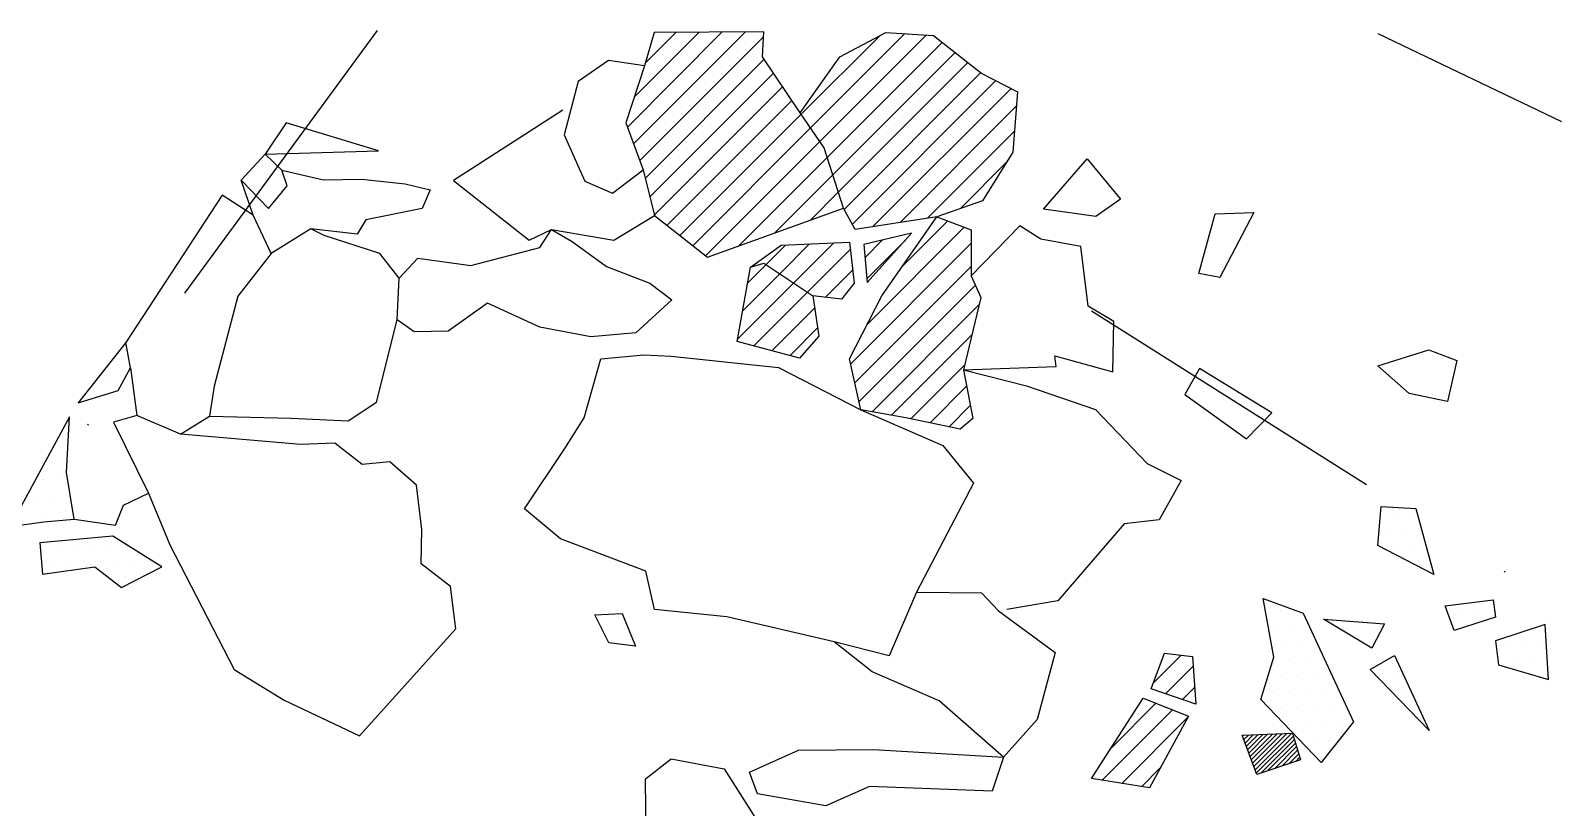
# Model space of a CAD drawing. Header units: metres. Extents: x -210 to 2, y -2077 to -1800.
# Drawn here: x -116 to 1.6, y -1860.1 to -1800.5 of the extents above; entities that cross this region are included whole.
import ezdxf

# ---------------------------------------------------------------- set-up
doc = ezdxf.new("R2010")
doc.units = ezdxf.units.M
doc.header["$LTSCALE"] = 25
doc.header["$MEASUREMENT"] = 0
doc.linetypes.add('STRICHPUNKTX2', pattern=[2, 1, -0.5, 0, -0.5])
doc.layers.get('0').update_dxf_attribs({"linetype": 'CONTINUOUS'})
for name, color, linetype in [('FEUER', 1, 'CONTINUOUS'), ('GRABUNGSGRENZE', 3, 'STRICHPUNKTX2'), ('KNOCHEN', 2, 'CONTINUOUS'), ('STEINE', 4, 'CONTINUOUS'), ('STEINESCHRAFF', 4, 'CONTINUOUS')]:
    doc.layers.add(name, color=color, linetype=linetype)

# ---------------------------------------------------------------- blocks, each defined once
blk = doc.blocks.new('*X1')
at = {"color": 0}
for p, q in [((-22.25, -1856.49), (-20.26, -1854.5)), ((-22.16, -1856.75), (-19.9, -1854.49)), ((-22.06, -1857), (-19.53, -1854.47)), ((-21.96, -1857.26), (-19.16, -1854.46)), ((-22.93, -1854.69), (-22.84, -1854.6)), ((-22.83, -1854.94), (-22.47, -1854.59)), ((-22.73, -1855.2), (-22.11, -1854.57)), ((-22.64, -1855.46), (-21.74, -1854.56)), ((-22.54, -1855.72), (-21.37, -1854.54)), ((-22.45, -1855.97), (-21, -1854.53)), ((-22.35, -1856.23), (-20.63, -1854.51)), ((-21.87, -1857.52), (-19.02, -1854.67)), ((-21.5, -1857.5), (-18.94, -1854.94)), ((-20.97, -1857.32), (-18.86, -1855.21)), ((-20.44, -1857.15), (-18.77, -1855.48)), ((-19.9, -1856.97), (-18.69, -1855.76)), ((-19.37, -1856.79), (-18.61, -1856.03)), ((-18.84, -1856.61), (-18.53, -1856.3))]:
    blk.add_line(p, q, dxfattribs=at)
blk = doc.blocks.new('*X2')
at = {"color": 0}
for p, q in [((-70.18, -1807.9), (-62.89, -1800.6)), ((-69.71, -1809.19), (-61.11, -1800.59)), ((-69.67, -1805.62), (-64.67, -1800.62)), ((-69.23, -1810.48), (-59.73, -1800.98)), ((-68.83, -1803.01), (-66.45, -1800.63)), ((-56.83, -1806.92), (-50.77, -1800.86)), ((-56.11, -1807.97), (-48.87, -1800.73)), ((-55.4, -1809.02), (-47.22, -1800.84)), ((-54.84, -1810.23), (-46.01, -1801.4)), ((-68.82, -1811.84), (-59.69, -1802.71)), ((-54.41, -1811.57), (-45.01, -1802.17)), ((-68.47, -1813.25), (-58.97, -1803.76)), ((-53.98, -1812.91), (-44.02, -1802.95)), ((-53.54, -1814.23), (-43.03, -1803.72)), ((-68.12, -1814.67), (-58.26, -1804.81)), ((-52.9, -1815.36), (-41.88, -1804.34)), ((-51.32, -1815.55), (-40.71, -1804.94)), ((-67.14, -1815.46), (-57.54, -1805.86)), ((-49.22, -1815.22), (-40.28, -1806.28)), ((-66.15, -1816.24), (-56.83, -1806.92)), ((-65.16, -1817.02), (-56.11, -1807.97)), ((-47.13, -1814.9), (-40.43, -1808.2)), ((-64.17, -1817.8), (-55.4, -1809.02)), ((-61.65, -1817.04), (-54.84, -1810.23)), ((-44.63, -1814.17), (-40.98, -1810.51)), ((-58.88, -1816.04), (-54.41, -1811.57)), ((-56.11, -1815.04), (-53.98, -1812.91)), ((-51.79, -1823.09), (-44.3, -1815.6)), ((-49.07, -1818.6), (-45.57, -1815.11)), ((-57.41, -1819.88), (-54.32, -1816.78)), ((-53.04, -1826.11), (-43.76, -1816.83)), ((-51.92, -1817.92), (-50.6, -1816.59)), ((-51.78, -1819.55), (-48.82, -1816.59)), ((-59.54, -1818.47), (-58.04, -1816.97)), ((-58.48, -1819.17), (-56.18, -1816.88)), ((-56.35, -1820.58), (-53.07, -1817.3)), ((-61.32, -1822.01), (-58.48, -1819.17)), ((-60.93, -1819.86), (-59.54, -1818.47)), ((-54.97, -1820.97), (-52.89, -1818.89)), ((-52.72, -1827.55), (-43.76, -1818.6)), ((-61.7, -1824.16), (-57.41, -1819.88)), ((-52.4, -1829), (-43.45, -1820.05)), ((-60.48, -1824.71), (-56.35, -1820.58)), ((-51.39, -1829.77), (-43.18, -1821.55)), ((-59.08, -1825.08), (-55.79, -1821.79)), ((-57.68, -1825.45), (-55.57, -1823.33)), ((-49.89, -1830.03), (-43.73, -1823.87)), ((-48.4, -1830.31), (-44.28, -1826.19)), ((-46.93, -1830.61), (-44.13, -1827.8)), ((-45.47, -1830.91), (-43.84, -1829.29)), ((-29.75, -1850.55), (-27.65, -1848.45)), ((-28.85, -1851.42), (-26.73, -1849.3)), ((-27.53, -1851.87), (-26.61, -1850.95)), ((-33, -1855.57), (-29.58, -1852.14)), ((-33.72, -1858.05), (-28.31, -1852.65)), ((-32.19, -1858.3), (-27.15, -1853.25)), ((-30.67, -1858.54), (-29.27, -1857.14))]:
    blk.add_line(p, q, dxfattribs=at)
blk = doc.blocks.new('*X3')
at = {"color": 0}
for p, q in [((-108.75, -1825), (-108.75, -1825)), ((-109.375, -1826.25), (-109.375, -1826.25)), ((-110, -1827.5), (-110, -1827.5)), ((-111.875, -1828.75), (-111.875, -1828.75)), ((-113.125, -1831.25), (-113.125, -1831.25)), ((-113.75, -1832.5), (-113.75, -1832.5)), ((-114.375, -1833.75), (-114.375, -1833.75)), ((-115, -1835), (-115, -1835)), ((-113.75, -1835), (-113.75, -1835)), ((-115.625, -1836.25), (-115.625, -1836.25)), ((-114.375, -1836.25), (-114.375, -1836.25)), ((-113.125, -1836.25), (-113.125, -1836.25)), ((-115, -1837.5), (-115, -1837.5)), ((-113.75, -1837.5), (-113.75, -1837.5)), ((-11.25, -1837.5), (-11.25, -1837.5)), ((-10, -1837.5), (-10, -1837.5)), ((-11.875, -1838.75), (-11.875, -1838.75)), ((-10.625, -1838.75), (-10.625, -1838.75)), ((-9.375, -1838.75), (-9.375, -1838.75)), ((-115, -1840), (-115, -1840)), ((-113.75, -1840), (-113.75, -1840)), ((-112.5, -1840), (-112.5, -1840)), ((-111.25, -1840), (-111.25, -1840)), ((-110, -1840), (-110, -1840)), ((-108.75, -1840), (-108.75, -1840)), ((-12.5, -1840), (-12.5, -1840)), ((-11.25, -1840), (-11.25, -1840)), ((-10, -1840), (-10, -1840)), ((-114.375, -1841.25), (-114.375, -1841.25)), ((-113.125, -1841.25), (-113.125, -1841.25)), ((-111.875, -1841.25), (-111.875, -1841.25)), ((-110.625, -1841.25), (-110.625, -1841.25)), ((-109.375, -1841.25), (-109.375, -1841.25)), ((-108.125, -1841.25), (-108.125, -1841.25)), ((-106.875, -1841.25), (-106.875, -1841.25)), ((-9.375, -1841.25), (-9.375, -1841.25)), ((-110, -1842.5), (-110, -1842.5)), ((-108.75, -1842.5), (-108.75, -1842.5)), ((-20, -1845), (-20, -1845)), ((-6.25, -1845), (-6.25, -1845)), ((-5, -1845), (-5, -1845)), ((-3.75, -1845), (-3.75, -1845)), ((-20.625, -1846.25), (-20.625, -1846.25)), ((-19.375, -1846.25), (-19.375, -1846.25)), ((-18.125, -1846.25), (-18.125, -1846.25)), ((-15.625, -1846.25), (-15.625, -1846.25)), ((-14.375, -1846.25), (-14.375, -1846.25)), ((-13.125, -1846.25), (-13.125, -1846.25)), ((-20, -1847.5), (-20, -1847.5)), ((-18.75, -1847.5), (-18.75, -1847.5)), ((-17.5, -1847.5), (-17.5, -1847.5)), ((-2.5, -1847.5), (-2.5, -1847.5)), ((-1.25, -1847.5), (-1.25, -1847.5)), ((0, -1847.5), (0, -1847.5)), ((-19.375, -1848.75), (-19.375, -1848.75)), ((-18.125, -1848.75), (-18.125, -1848.75)), ((-16.875, -1848.75), (-16.875, -1848.75)), ((-3.125, -1848.75), (-3.125, -1848.75)), ((-1.875, -1848.75), (-1.875, -1848.75)), ((-0.625, -1848.75), (-0.625, -1848.75)), ((-20, -1850), (-20, -1850)), ((-18.75, -1850), (-18.75, -1850)), ((-17.5, -1850), (-17.5, -1850)), ((-16.25, -1850), (-16.25, -1850)), ((-12.5, -1850), (-12.5, -1850)), ((-11.25, -1850), (-11.25, -1850)), ((0, -1850), (0, -1850)), ((-20.625, -1851.25), (-20.625, -1851.25)), ((-19.375, -1851.25), (-19.375, -1851.25)), ((-18.125, -1851.25), (-18.125, -1851.25)), ((-16.875, -1851.25), (-16.875, -1851.25)), ((-15.625, -1851.25), (-15.625, -1851.25)), ((-10.625, -1851.25), (-10.625, -1851.25)), ((-20, -1852.5), (-20, -1852.5)), ((-18.75, -1852.5), (-18.75, -1852.5)), ((-17.5, -1852.5), (-17.5, -1852.5)), ((-16.25, -1852.5), (-16.25, -1852.5)), ((-15, -1852.5), (-15, -1852.5)), ((-10, -1852.5), (-10, -1852.5)), ((-19.375, -1853.75), (-19.375, -1853.75)), ((-18.125, -1853.75), (-18.125, -1853.75)), ((-16.875, -1853.75), (-16.875, -1853.75)), ((-15.625, -1853.75), (-15.625, -1853.75)), ((-17.5, -1855), (-17.5, -1855)), ((-16.25, -1855), (-16.25, -1855)), ((-16.875, -1856.25), (-16.875, -1856.25))]:
    blk.add_line(p, q, dxfattribs=at)

msp = doc.modelspace()

# ---------------------------------------------------------------- linework, layer by layer
at = {"layer": 'GRABUNGSGRENZE', "flags": 128}
msp.add_lwpolyline([(-89.41, -1800.5), (-180.11, -1923.97), (-90.94, -1977.46), (-50.84, -1992.87), (-46.51, -1990.78), (0.81, -1911.24)], dxfattribs=at)
at = {"layer": 'GRABUNGSGRENZE'}
for points in [[(-12.54, -1800.71), (1.57, -1807.48)], [(-34.54, -1822.01), (1.13, -1844.51)]]:
    msp.add_lwpolyline(points, dxfattribs=at)
at = {"layer": 'KNOCHEN'}
msp.add_lwpolyline([(-21.83, -1857.61), (-22.96, -1854.61), (-19.08, -1854.45), (-18.47, -1856.49), (-21.83, -1857.61)], dxfattribs=at)
at = {"layer": 'STEINE'}
for points in [[(-59.71, -1800.58), (-68.12, -1800.64), (-68.88, -1803.19), (-70.3, -1807.57), (-68.98, -1811.18), (-68.11, -1814.7), (-64.03, -1817.9), (-53.59, -1814.13), (-55.07, -1809.49), (-56.91, -1806.8), (-59.81, -1802.52), (-59.71, -1800.58)], [(-56.91, -1806.8), (-53.85, -1802.52), (-50.34, -1800.63), (-46.67, -1800.88), (-42.95, -1803.78), (-40.2, -1805.21), (-40.56, -1809.84), (-42.9, -1813.56), (-46.41, -1814.79), (-52.68, -1815.76), (-53.59, -1814.13)], [(-68.88, -1803.19), (-71.63, -1802.78), (-73.97, -1804.41), (-75.04, -1808.49), (-73.46, -1812.05), (-71.32, -1812.97), (-68.98, -1811.18)], [(-75.14, -1806.6), (-83.55, -1812.01), (-77.74, -1816.59), (-76.01, -1815.77), (-71.22, -1816.58), (-68.11, -1814.7)], [(-98.01, -1809.98), (-89.3, -1809.72), (-96.39, -1807.58), (-98.01, -1809.98)], [(-99.85, -1811.97), (-97.76, -1814.15), (-96.33, -1812.42), (-96.74, -1811.2), (-98.01, -1809.98), (-99.85, -1811.97)], [(-38.21, -1814.22), (-34.85, -1810.35), (-32.3, -1813.45), (-34.19, -1814.78), (-38.21, -1814.22)], [(-98.93, -1814.66), (-99.85, -1811.97)], [(-96.74, -1811.2), (-93.53, -1811.96), (-90.58, -1811.91), (-87.26, -1812.26), (-85.33, -1812.72), (-85.94, -1814.15), (-90.27, -1815.02), (-90.93, -1816.14), (-94.5, -1815.73)], [(-97.55, -1817.62), (-98.93, -1814.66), (-101.32, -1813.14), (-108.7, -1824.45)], [(-26.29, -1819.16), (-25.02, -1814.57), (-22.06, -1814.47), (-24.66, -1819.46), (-26.29, -1819.16)], [(-52.26, -1829.61), (-53.13, -1825.69), (-50.63, -1820.85), (-46.41, -1814.79), (-43.76, -1815.8), (-43.76, -1819.32), (-43.04, -1821), (-44.37, -1826.55), (-43.65, -1830.27), (-44.62, -1831.09), (-48.8, -1830.22), (-52.26, -1829.61)], [(-44.37, -1826.55), (-37.23, -1826.29), (-37.34, -1825.48), (-32.9, -1826.7), (-32.81, -1822.83), (-34.79, -1821.66), (-35.36, -1817.07), (-38.41, -1816.51), (-40.04, -1815.5), (-43.76, -1819.32)], [(-104.52, -1831.48), (-102.28, -1830.1), (-96.02, -1830.25), (-91.63, -1830.45), (-89.45, -1829.02), (-87.87, -1822.71), (-87.72, -1819.5), (-89.2, -1817.61), (-93.48, -1816.24), (-94.5, -1815.73), (-97.55, -1817.62), (-100.1, -1820.88), (-101.93, -1827.81), (-102.28, -1830.1)], [(-87.72, -1819.5), (-86.29, -1817.97), (-82.22, -1818.53), (-76.92, -1817.15), (-76.01, -1815.77), (-74.43, -1816.69), (-71.78, -1818.62), (-68.46, -1819.89), (-66.78, -1821.17), (-69.53, -1823.71), (-73, -1824.02), (-76.92, -1823.26), (-80.94, -1821.43), (-83.95, -1823.57), (-86.55, -1823.62), (-87.87, -1822.71)], [(-60.72, -1818.67), (-58.38, -1816.98), (-53.13, -1816.73), (-52.77, -1819.88), (-53.74, -1821.11), (-55.93, -1820.85)], [(-53.13, -1816.73), (-52.77, -1819.88)], [(-52.01, -1816.93), (-51.76, -1819.83), (-48.35, -1816.06), (-52.01, -1816.93)], [(-61.74, -1824.37), (-60.72, -1818.67), (-59.7, -1818.36), (-55.93, -1820.85), (-55.47, -1823.96), (-56.95, -1825.64), (-61.74, -1824.37)], [(-112.37, -1829.09), (-109.31, -1828.12), (-108.35, -1826.39), (-108.7, -1824.45), (-112.37, -1829.09)], [(-12.53, -1826.23), (-8.61, -1825), (-6.47, -1825.82), (-7.18, -1828.98), (-10.13, -1828.37), (-12.53, -1826.23)], [(-72.23, -1825.7), (-68.92, -1825.4), (-66.83, -1825.5), (-58.58, -1826.36), (-52.26, -1829.61), (-45.94, -1832.36), (-43.6, -1835.26), (-47.97, -1843.62), (-50.06, -1848.51), (-54.29, -1847.44), (-62.54, -1845.51), (-68.09, -1844.96), (-68.76, -1842), (-75.33, -1839.51), (-78.08, -1837.22), (-74.98, -1832.58), (-73.5, -1830.24), (-72.23, -1825.7)], [(-108.35, -1826.39), (-107.88, -1830.05)], [(-44.37, -1826.55), (-39.53, -1827.77), (-34.23, -1829.6), (-30.25, -1833.73), (-27.65, -1835.05), (-29.33, -1838.06), (-32.03, -1838.36), (-37.12, -1844.28), (-41.04, -1844.94)], [(-26.23, -1826.44), (-27.35, -1828.43), (-22.61, -1831.84), (-20.68, -1829.85), (-26.23, -1826.44)], [(-117.61, -1838.57), (-115.01, -1838.21), (-112.67, -1838), (-113.28, -1834.44), (-113.03, -1830.16), (-117.61, -1838.57)], [(-109.67, -1830.56), (-106.96, -1836.01), (-105.33, -1839.98), (-100.39, -1849.56), (-96.56, -1851.9), (-90.76, -1854.65), (-83.37, -1846.44), (-83.78, -1843.18), (-86.03, -1841.45), (-85.98, -1838.8), (-86.39, -1835.39), (-88.42, -1833.61), (-90.56, -1833.81), (-92.65, -1832.18), (-95.3, -1832.29), (-104.52, -1831.48), (-107.88, -1830.05), (-109.67, -1830.56)], [(-112.67, -1838), (-109.51, -1838.46), (-108.9, -1836.93), (-106.96, -1836.01)], [(-12.52, -1840.03), (-12.27, -1837.03), (-9.62, -1837.18), (-8.24, -1842.27), (-12.52, -1840.03)], [(-109.71, -1839.32), (-115.32, -1839.84), (-115.11, -1842.23), (-111.09, -1841.67), (-109.05, -1843.25), (-105.94, -1841.67), (-109.71, -1839.32)], [(-47.97, -1843.62), (-42.98, -1843.67), (-41.66, -1845.04), (-37.32, -1848.25), (-38.7, -1853.39), (-41.29, -1856.3), (-46.24, -1851.97), (-51.38, -1849.73), (-54.29, -1847.44)], [(-16.89, -1856.69), (-21.53, -1851.86), (-20.51, -1848.6), (-21.33, -1844.11), (-18.27, -1845.23), (-14.4, -1853.58), (-16.89, -1856.69)], [(-6.66, -1846.55), (-7.37, -1844.67), (-3.66, -1844.21), (-3.5, -1845.53), (-6.66, -1846.55)], [(-72.68, -1845.37), (-70.59, -1845.26), (-69.57, -1847.76), (-71.61, -1847.5), (-72.68, -1845.37)], [(-16.7, -1845.69), (-12.01, -1846.04), (-12.98, -1847.93), (-16.7, -1845.69)], [(0.32, -1846.09), (-3.5, -1847.36), (-3.25, -1849.2), (0.58, -1850.32), (0.32, -1846.09)], [(-29.94, -1851.05), (-28.92, -1848.29), (-26.78, -1848.55), (-26.52, -1852.22), (-29.94, -1851.05)], [(-8.59, -1854.24), (-13.13, -1849.56), (-11.24, -1848.49), (-8.59, -1854.24)], [(-34.52, -1857.93), (-30.55, -1851.76), (-27.08, -1853.13), (-30.08, -1858.64), (-34.52, -1857.93)], [(-68.69, -1867.52), (-68.8, -1857.94), (-66.81, -1856.42), (-62.74, -1857.18), (-60.04, -1861.45), (-60.64, -1865.84)], [(-60.19, -1859.11), (-60.8, -1857.43), (-57.03, -1855.75), (-51.28, -1855.69), (-41.29, -1856.3), (-42.16, -1858.9), (-51.58, -1858.55), (-54.94, -1860.03), (-60.19, -1859.11)]]:
    msp.add_lwpolyline(points, dxfattribs=at)

# ---------------------------------------------------------------- block references
at = {"layer": 'FEUER'}
msp.add_blockref('*X2', (0, 0), dxfattribs=at)
at = {"layer": 'KNOCHEN'}
msp.add_blockref('*X1', (0, 0), dxfattribs=at)
at = {"layer": 'STEINESCHRAFF'}
msp.add_blockref('*X3', (0, 0), dxfattribs=at)

doc.saveas('drawing.dxf')
